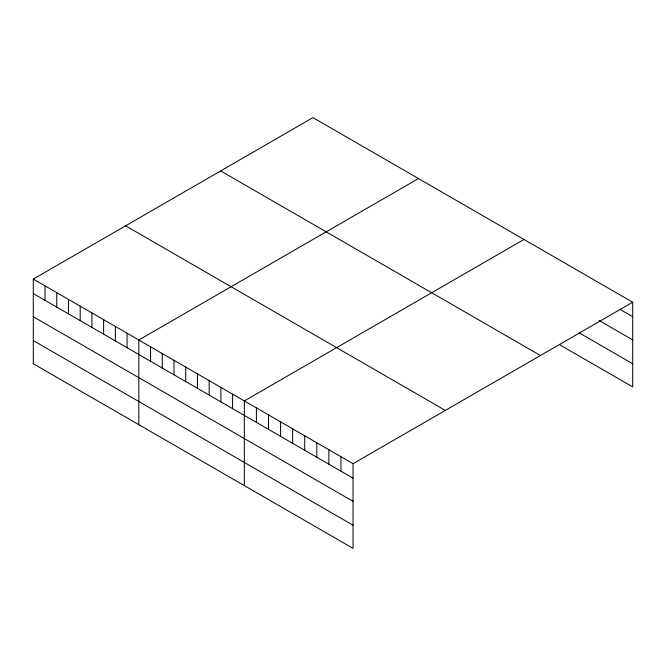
<?xml version="1.0" encoding="UTF-8"?>
<svg xmlns="http://www.w3.org/2000/svg" width="666" height="666" viewBox="0 0 666 666"><rect width="100%" height="100%" fill="white"/><g stroke="black" fill="none" stroke-linecap="round" stroke-linejoin="round"><path stroke-width="1" d="M33.3 279.087L353.047 463.694L353.047 548.368L33.3 363.761L33.3 279.087L312.953 117.632L632.7 302.239L632.7 386.913L560.223 345.071M418.464 178.555L138.819 340.01L138.819 424.683M523.984 239.469L244.33 400.924L244.33 485.606M353.047 463.694L632.7 302.239M620.62 309.74L632.7 316.716M599.05 320.454L632.7 339.876M579.204 332.858L632.7 363.744M220.662 170.912L540.417 355.519M125.583 225.807L445.338 410.414M33.3 293.564L353.047 478.171M33.3 316.733L353.047 501.332M33.3 340.592L353.047 525.199M340.967 456.718L340.967 471.195M328.887 449.741L328.887 464.219M316.808 442.773L316.808 457.251M304.728 435.797L304.728 450.274M292.649 428.821L292.649 443.298M280.569 421.853L280.569 436.322M268.49 414.876L268.49 429.354M256.41 407.9L256.41 422.377M232.609 394.155L232.609 408.633M220.887 387.387L220.887 401.864M209.166 380.619L209.166 395.096M197.436 373.851L197.436 388.328M185.714 367.083L185.714 381.56M173.993 360.314L173.993 374.791M162.263 353.546L162.263 368.023M150.541 346.778L150.541 361.255M127.089 333.241L127.089 347.71M115.368 326.473L115.368 340.942M103.646 319.697L103.646 334.174M91.925 312.928L91.925 327.406M80.195 306.16L80.195 320.637M68.473 299.392L68.473 313.869M56.752 292.624L56.752 307.101M45.022 285.856L45.022 300.333"/></g></svg>
